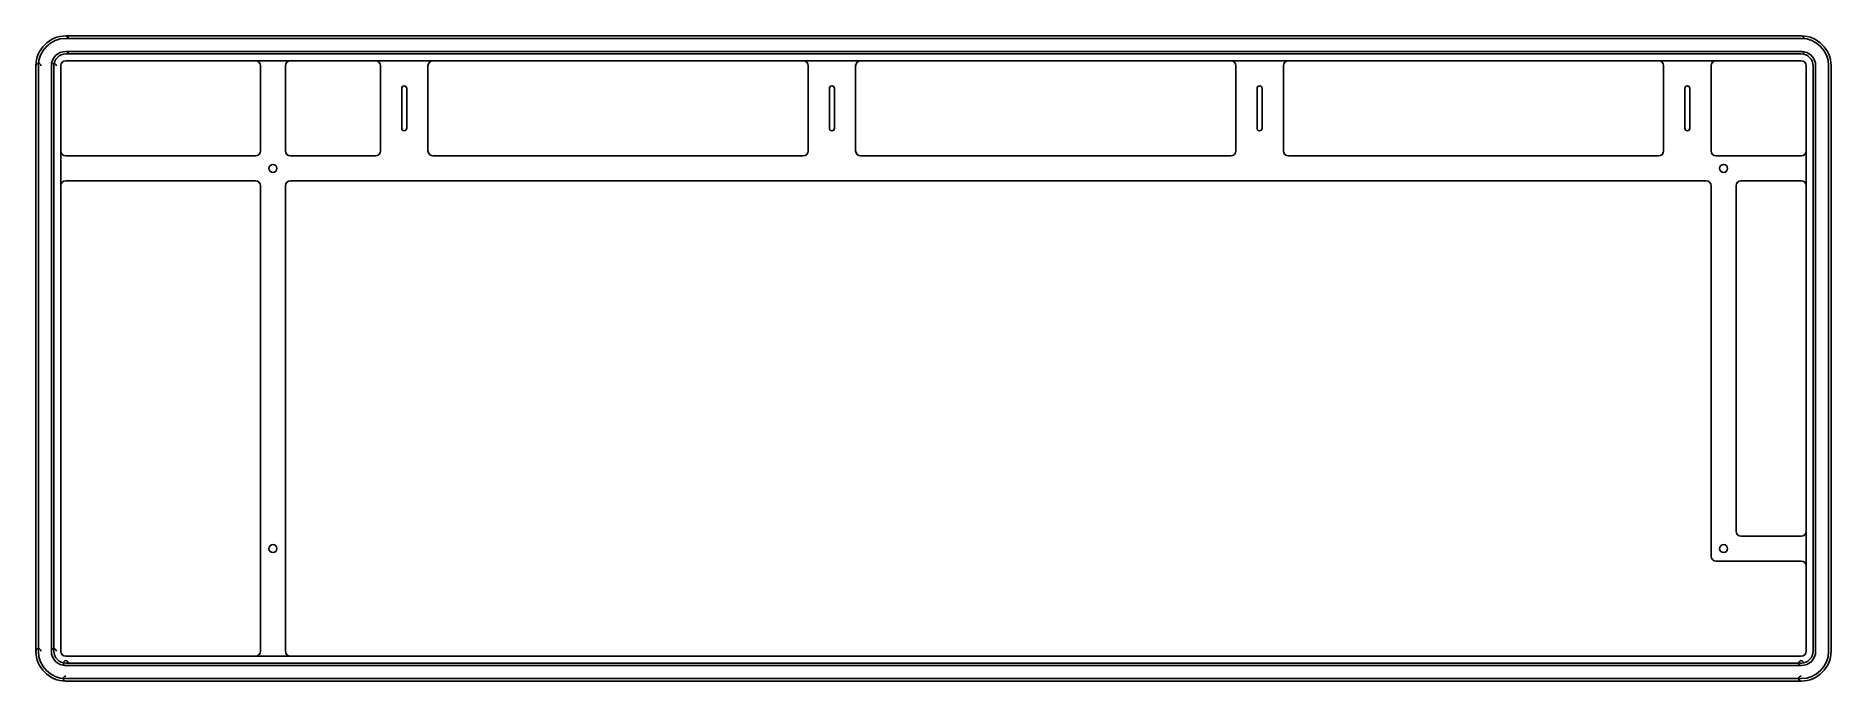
# Model space of a CAD drawing. Header units: millimetres. Extents: x 0 to 360, y 0 to 129.
import ezdxf

# ---------------------------------------------------------------- set-up
doc = ezdxf.new("R2010")
doc.units = ezdxf.units.MM
doc.layers.add('Body001', color=7, linetype='CONTINUOUS')

msp = doc.modelspace()

# ---------------------------------------------------------------- linework, layer by layer
at = {"layer": 'Body001'}
for p, q in [((6, 129.3, 13.5), (6, 129.3, 14.5)), ((6, 129.3, 13.5), (6, 129.3, 14.5)), ((6, 129.3, 13.5), (353.8, 129.3, 13.5)), ((353.8, 129.3, 14.5), (6, 129.3, 14.5)), ((6, 129.3, 13.5), (353.8, 129.3, 13.5)), ((353.8, 129.3, 14.5), (6, 129.3, 14.5)), ((6, 128.8, 13), (353.8, 128.8, 13)), ((353.8, 128.8, 15), (6, 128.8, 15)), ((6, 128.8, 13), (353.8, 128.8, 13)), ((353.8, 128.8, 15), (6, 128.8, 15)), ((6, 126.2, 13), (353.8, 126.2, 13)), ((6, 126.2, 10.5), (6, 126.2, 13)), ((6, 126.2, 10.5), (6, 126.2, 13)), ((6, 126.2, 10.5), (353.8, 126.2, 10.5)), ((6, 126.2, 13), (353.8, 126.2, 13)), ((6, 126.2, 10.5), (353.8, 126.2, 10.5)), ((353.8, 129.3, 13.5), (353.8, 129.3, 14.5)), ((353.8, 129.3, 13.5), (353.8, 129.3, 14.5)), ((353.8, 126.2, 10.5), (353.8, 126.2, 13)), ((353.8, 126.2, 10.5), (353.8, 126.2, 13)), ((0, 6, 13.5), (0, 123.3, 13.5)), ((0, 123.3, 14.5), (0, 6, 14.5)), ((0, 123.3, 13.5), (0, 123.3, 14.5)), ((0, 6, 13.5), (0, 123.3, 13.5)), ((0, 123.3, 14.5), (0, 6, 14.5)), ((0, 123.3, 13.5), (0, 123.3, 14.5)), ((0.5, 6, 13), (0.5, 123.3, 13)), ((0.5, 123.3, 15), (0.5, 6, 15)), ((0.5, 6, 13), (0.5, 123.3, 13)), ((0.5, 123.3, 15), (0.5, 6, 15)), ((3.1, 6, 13), (3.1, 123.3, 13)), ((3.1, 6, 10.5), (3.1, 123.3, 10.5)), ((3.1, 6, 13), (3.1, 123.3, 13)), ((3.1, 123.3, 10.5), (3.1, 123.3, 13)), ((3.1, 123.3, 10.5), (3.1, 123.3, 13)), ((3.1, 6, 10.5), (3.1, 123.3, 10.5)), ((3.6, 6, 10), (3.6, 123.3, 10)), ((3.6, 6, 10), (3.6, 123.3, 10)), ((5, 123.3, 15), (5, 106.25, 15)), ((5, 6, 10), (5, 123.3, 10)), ((5, 123.3, 10), (5, 123.3, 15)), ((5, 123.3, 15), (5, 106.25, 15)), ((5, 123.3, 10), (5, 123.3, 15)), ((5, 6, 10), (5, 123.3, 10)), ((6, 125.7, 10), (353.8, 125.7, 10)), ((6, 125.7, 10), (353.8, 125.7, 10)), ((44, 124.3, 15), (6, 124.3, 15)), ((6, 124.3, 15), (6, 124.3, 10)), ((44, 124.3, 15), (6, 124.3, 15)), ((6, 124.3, 15), (6, 124.3, 10)), ((6, 124.3, 10), (353.8, 124.3, 10)), ((6, 124.3, 10), (353.8, 124.3, 10)), ((44, 124.3, 11.5), (51, 124.3, 11.5)), ((44, 124.3, 15), (44, 124.3, 11.5)), ((44, 124.3, 15), (44, 124.3, 11.5)), ((44, 124.3, 11.5), (51, 124.3, 11.5)), ((45, 106.25, 15), (45, 123.3, 15)), ((45, 123.3, 15), (45, 123.3, 11.5)), ((45, 106.25, 15), (45, 123.3, 15)), ((45, 123.3, 15), (45, 123.3, 11.5)), ((45, 123.3, 11.5), (45, 106.25, 11.5)), ((45, 123.3, 11.5), (45, 106.25, 11.5)), ((50, 123.3, 15), (50, 106.25, 15)), ((50, 123.3, 15), (50, 106.25, 15)), ((50, 106.25, 11.5), (50, 123.3, 11.5)), ((50, 123.3, 15), (50, 123.3, 11.5)), ((50, 123.3, 15), (50, 123.3, 11.5)), ((50, 106.25, 11.5), (50, 123.3, 11.5)), ((68.05, 124.3, 15), (51, 124.3, 15)), ((68.05, 124.3, 10.5), (51, 124.3, 10.5)), ((51, 124.3, 11.5), (51, 124.3, 10.5)), ((51, 124.3, 15), (51, 124.3, 11.5)), ((68.05, 124.3, 15), (51, 124.3, 15)), ((51, 124.3, 15), (51, 124.3, 11.5)), ((51, 124.3, 11.5), (51, 124.3, 10.5)), ((68.05, 124.3, 10.5), (51, 124.3, 10.5)), ((68.05, 124.3, 11.5), (79.58, 124.3, 11.5)), ((68.05, 124.3, 11.5), (68.05, 124.3, 10.5)), ((68.05, 124.3, 11.5), (68.05, 124.3, 10.5)), ((68.05, 124.3, 15), (68.05, 124.3, 11.5)), ((68.05, 124.3, 15), (68.05, 124.3, 11.5)), ((68.05, 124.3, 11.5), (79.58, 124.3, 11.5)), ((69.05, 106.25, 15), (69.05, 123.3, 15)), ((69.05, 123.3, 15), (69.05, 123.3, 11.5)), ((69.05, 106.25, 15), (69.05, 123.3, 15)), ((69.05, 123.3, 15), (69.05, 123.3, 11.5)), ((69.05, 123.3, 11.5), (69.05, 106.25, 11.5)), ((69.05, 123.3, 11.5), (69.05, 106.25, 11.5)), ((78.58, 123.3, 15), (78.58, 106.25, 15)), ((78.58, 123.3, 15), (78.58, 106.25, 15)), ((78.58, 106.25, 11.5), (78.58, 123.3, 11.5)), ((78.58, 123.3, 15), (78.58, 123.3, 11.5)), ((78.58, 123.3, 15), (78.58, 123.3, 11.5)), ((78.58, 106.25, 11.5), (78.58, 123.3, 11.5)), ((153.78, 124.3, 15), (79.58, 124.3, 15)), ((153.78, 124.3, 10.5), (79.58, 124.3, 10.5)), ((79.58, 124.3, 11.5), (79.58, 124.3, 10.5)), ((79.58, 124.3, 15), (79.58, 124.3, 11.5)), ((153.78, 124.3, 15), (79.58, 124.3, 15)), ((79.58, 124.3, 15), (79.58, 124.3, 11.5)), ((79.58, 124.3, 11.5), (79.58, 124.3, 10.5)), ((153.78, 124.3, 10.5), (79.58, 124.3, 10.5)), ((153.78, 124.3, 11.5), (165.3, 124.3, 11.5)), ((153.78, 124.3, 11.5), (153.78, 124.3, 10.5)), ((153.78, 124.3, 11.5), (153.78, 124.3, 10.5)), ((153.78, 124.3, 15), (153.78, 124.3, 11.5)), ((153.78, 124.3, 15), (153.78, 124.3, 11.5)), ((153.78, 124.3, 11.5), (165.3, 124.3, 11.5)), ((154.78, 106.25, 15), (154.78, 123.3, 15)), ((154.78, 123.3, 15), (154.78, 123.3, 11.5)), ((154.78, 106.25, 15), (154.78, 123.3, 15)), ((154.78, 123.3, 15), (154.78, 123.3, 11.5)), ((154.78, 123.3, 11.5), (154.78, 106.25, 11.5)), ((154.78, 123.3, 11.5), (154.78, 106.25, 11.5)), ((164.3, 123.3, 15), (164.3, 106.25, 15)), ((164.3, 123.3, 15), (164.3, 106.25, 15)), ((164.3, 106.25, 11.5), (164.3, 123.3, 11.5)), ((164.3, 123.3, 15), (164.3, 123.3, 11.5)), ((164.3, 123.3, 15), (164.3, 123.3, 11.5)), ((164.3, 106.25, 11.5), (164.3, 123.3, 11.5)), ((239.5, 124.3, 15), (165.3, 124.3, 15)), ((239.5, 124.3, 10.5), (165.3, 124.3, 10.5)), ((165.3, 124.3, 11.5), (165.3, 124.3, 10.5)), ((165.3, 124.3, 15), (165.3, 124.3, 11.5)), ((239.5, 124.3, 15), (165.3, 124.3, 15)), ((165.3, 124.3, 15), (165.3, 124.3, 11.5)), ((165.3, 124.3, 11.5), (165.3, 124.3, 10.5)), ((239.5, 124.3, 10.5), (165.3, 124.3, 10.5)), ((239.5, 124.3, 11.5), (251.03, 124.3, 11.5)), ((239.5, 124.3, 11.5), (239.5, 124.3, 10.5)), ((239.5, 124.3, 11.5), (239.5, 124.3, 10.5)), ((239.5, 124.3, 15), (239.5, 124.3, 11.5)), ((239.5, 124.3, 15), (239.5, 124.3, 11.5)), ((239.5, 124.3, 11.5), (251.03, 124.3, 11.5)), ((240.5, 106.25, 15), (240.5, 123.3, 15)), ((240.5, 123.3, 15), (240.5, 123.3, 11.5)), ((240.5, 106.25, 15), (240.5, 123.3, 15)), ((240.5, 123.3, 15), (240.5, 123.3, 11.5)), ((240.5, 123.3, 11.5), (240.5, 106.25, 11.5)), ((240.5, 123.3, 11.5), (240.5, 106.25, 11.5)), ((250.03, 123.3, 15), (250.03, 106.25, 15)), ((250.03, 123.3, 15), (250.03, 106.25, 15)), ((250.03, 106.25, 11.5), (250.03, 123.3, 11.5)), ((250.03, 123.3, 15), (250.03, 123.3, 11.5)), ((250.03, 123.3, 15), (250.03, 123.3, 11.5)), ((250.03, 106.25, 11.5), (250.03, 123.3, 11.5)), ((325.23, 124.3, 15), (251.03, 124.3, 15)), ((325.23, 124.3, 10.5), (251.03, 124.3, 10.5)), ((251.03, 124.3, 11.5), (251.03, 124.3, 10.5)), ((251.03, 124.3, 15), (251.03, 124.3, 11.5)), ((325.23, 124.3, 15), (251.03, 124.3, 15)), ((251.03, 124.3, 15), (251.03, 124.3, 11.5)), ((251.03, 124.3, 11.5), (251.03, 124.3, 10.5)), ((325.23, 124.3, 10.5), (251.03, 124.3, 10.5)), ((325.23, 124.3, 11.5), (336.75, 124.3, 11.5)), ((325.23, 124.3, 11.5), (325.23, 124.3, 10.5)), ((325.23, 124.3, 11.5), (325.23, 124.3, 10.5)), ((325.23, 124.3, 15), (325.23, 124.3, 11.5)), ((325.23, 124.3, 15), (325.23, 124.3, 11.5)), ((325.23, 124.3, 11.5), (336.75, 124.3, 11.5)), ((326.23, 106.25, 15), (326.23, 123.3, 15)), ((326.23, 123.3, 15), (326.23, 123.3, 11.5)), ((326.23, 106.25, 15), (326.23, 123.3, 15)), ((326.23, 123.3, 15), (326.23, 123.3, 11.5)), ((326.23, 123.3, 11.5), (326.23, 106.25, 11.5)), ((326.23, 123.3, 11.5), (326.23, 106.25, 11.5)), ((335.75, 123.3, 15), (335.75, 106.25, 15)), ((335.75, 123.3, 15), (335.75, 106.25, 15)), ((335.75, 106.25, 11.5), (335.75, 123.3, 11.5)), ((335.75, 123.3, 15), (335.75, 123.3, 11.5)), ((335.75, 123.3, 15), (335.75, 123.3, 11.5)), ((335.75, 106.25, 11.5), (335.75, 123.3, 11.5)), ((353.8, 124.3, 15), (336.75, 124.3, 15)), ((353.8, 124.3, 10.5), (336.75, 124.3, 10.5)), ((336.75, 124.3, 11.5), (336.75, 124.3, 10.5)), ((336.75, 124.3, 15), (336.75, 124.3, 11.5)), ((353.8, 124.3, 15), (336.75, 124.3, 15)), ((336.75, 124.3, 15), (336.75, 124.3, 11.5)), ((336.75, 124.3, 11.5), (336.75, 124.3, 10.5)), ((353.8, 124.3, 10.5), (336.75, 124.3, 10.5)), ((353.8, 124.3, 10), (353.8, 124.3, 10.5)), ((353.8, 124.3, 15), (353.8, 124.3, 10.5)), ((353.8, 124.3, 15), (353.8, 124.3, 10.5)), ((353.8, 124.3, 10), (353.8, 124.3, 10.5)), ((354.8, 106.25, 15), (354.8, 123.3, 15)), ((354.8, 106.25, 15), (354.8, 123.3, 15)), ((354.8, 123.3, 15), (354.8, 123.3, 10.5)), ((354.8, 123.3, 10), (354.8, 123.3, 10.5)), ((354.8, 123.3, 10), (354.8, 6, 10)), ((354.8, 123.3, 15), (354.8, 123.3, 10.5)), ((354.8, 123.3, 10), (354.8, 6, 10)), ((354.8, 123.3, 10), (354.8, 123.3, 10.5)), ((356.2, 123.3, 10), (356.2, 6, 10)), ((356.2, 123.3, 10), (356.2, 6, 10)), ((356.7, 123.3, 13), (356.7, 6, 13)), ((356.7, 123.3, 10.5), (356.7, 123.3, 13)), ((356.7, 123.3, 10.5), (356.7, 123.3, 13)), ((356.7, 123.3, 10.5), (356.7, 6, 10.5)), ((356.7, 123.3, 13), (356.7, 6, 13)), ((356.7, 123.3, 10.5), (356.7, 6, 10.5)), ((359.3, 123.3, 13), (359.3, 6, 13)), ((359.3, 6, 15), (359.3, 123.3, 15)), ((359.3, 123.3, 13), (359.3, 6, 13)), ((359.3, 6, 15), (359.3, 123.3, 15)), ((359.8, 123.3, 13.5), (359.8, 6, 13.5)), ((359.8, 6, 14.5), (359.8, 123.3, 14.5)), ((359.8, 123.3, 13.5), (359.8, 123.3, 14.5)), ((359.8, 123.3, 13.5), (359.8, 123.3, 14.5)), ((359.8, 123.3, 13.5), (359.8, 6, 13.5)), ((359.8, 6, 14.5), (359.8, 123.3, 14.5)), ((73.31, 110.78, 15), (73.31, 118.78, 15)), ((73.31, 118.78, 15), (73.31, 118.78, 14)), ((73.31, 118.78, 15), (73.31, 118.78, 14)), ((73.31, 110.78, 15), (73.31, 118.78, 15)), ((73.31, 110.78, 14), (73.31, 118.78, 14)), ((73.31, 110.78, 14), (73.31, 118.78, 14)), ((74.31, 110.78, 15), (74.31, 118.78, 15)), ((74.31, 118.78, 15), (74.31, 118.78, 14)), ((74.31, 110.78, 15), (74.31, 118.78, 15)), ((74.31, 110.78, 14), (74.31, 118.78, 14)), ((74.31, 118.78, 15), (74.31, 118.78, 14)), ((74.31, 110.78, 14), (74.31, 118.78, 14)), ((159.04, 110.78, 15), (159.04, 118.78, 15)), ((159.04, 118.78, 15), (159.04, 118.78, 14)), ((159.04, 118.78, 15), (159.04, 118.78, 14)), ((159.04, 110.78, 15), (159.04, 118.78, 15)), ((159.04, 110.78, 14), (159.04, 118.78, 14)), ((159.04, 110.78, 14), (159.04, 118.78, 14)), ((160.04, 110.78, 15), (160.04, 118.78, 15)), ((160.04, 118.78, 15), (160.04, 118.78, 14)), ((160.04, 110.78, 15), (160.04, 118.78, 15)), ((160.04, 110.78, 14), (160.04, 118.78, 14)), ((160.04, 118.78, 15), (160.04, 118.78, 14)), ((160.04, 110.78, 14), (160.04, 118.78, 14)), ((244.76, 110.78, 15), (244.76, 118.78, 15)), ((244.76, 118.78, 15), (244.76, 118.78, 14)), ((244.76, 118.78, 15), (244.76, 118.78, 14)), ((244.76, 110.78, 15), (244.76, 118.78, 15)), ((244.76, 110.78, 14), (244.76, 118.78, 14)), ((244.76, 110.78, 14), (244.76, 118.78, 14)), ((245.76, 110.78, 15), (245.76, 118.78, 15)), ((245.76, 118.78, 15), (245.76, 118.78, 14)), ((245.76, 110.78, 15), (245.76, 118.78, 15)), ((245.76, 110.78, 14), (245.76, 118.78, 14)), ((245.76, 118.78, 15), (245.76, 118.78, 14)), ((245.76, 110.78, 14), (245.76, 118.78, 14)), ((330.49, 110.78, 15), (330.49, 118.78, 15)), ((330.49, 118.78, 15), (330.49, 118.78, 14)), ((330.49, 118.78, 15), (330.49, 118.78, 14)), ((330.49, 110.78, 15), (330.49, 118.78, 15)), ((330.49, 110.78, 14), (330.49, 118.78, 14)), ((330.49, 110.78, 14), (330.49, 118.78, 14)), ((331.49, 110.78, 15), (331.49, 118.78, 15)), ((331.49, 118.78, 15), (331.49, 118.78, 14)), ((331.49, 110.78, 15), (331.49, 118.78, 15)), ((331.49, 110.78, 14), (331.49, 118.78, 14)), ((331.49, 118.78, 15), (331.49, 118.78, 14)), ((331.49, 110.78, 14), (331.49, 118.78, 14)), ((73.31, 110.78, 15), (73.31, 110.78, 14)), ((73.31, 110.78, 15), (73.31, 110.78, 14)), ((74.31, 110.78, 15), (74.31, 110.78, 14)), ((74.31, 110.78, 15), (74.31, 110.78, 14)), ((159.04, 110.78, 15), (159.04, 110.78, 14)), ((159.04, 110.78, 15), (159.04, 110.78, 14)), ((160.04, 110.78, 15), (160.04, 110.78, 14)), ((160.04, 110.78, 15), (160.04, 110.78, 14)), ((244.76, 110.78, 15), (244.76, 110.78, 14)), ((244.76, 110.78, 15), (244.76, 110.78, 14)), ((245.76, 110.78, 15), (245.76, 110.78, 14)), ((245.76, 110.78, 15), (245.76, 110.78, 14)), ((330.49, 110.78, 15), (330.49, 110.78, 14)), ((330.49, 110.78, 15), (330.49, 110.78, 14)), ((331.49, 110.78, 15), (331.49, 110.78, 14)), ((331.49, 110.78, 15), (331.49, 110.78, 14)), ((5, 106.25, 15), (5, 106.25, 11.5)), ((5, 99.25, 11.5), (5, 106.25, 11.5)), ((5, 106.25, 15), (5, 106.25, 11.5)), ((5, 99.25, 11.5), (5, 106.25, 11.5)), ((6, 105.25, 15), (44, 105.25, 15)), ((6, 105.25, 15), (6, 105.25, 11.5)), ((6, 105.25, 15), (44, 105.25, 15)), ((44, 105.25, 11.5), (6, 105.25, 11.5)), ((6, 105.25, 15), (6, 105.25, 11.5)), ((44, 105.25, 11.5), (6, 105.25, 11.5)), ((44, 105.25, 15), (44, 105.25, 11.5)), ((44, 105.25, 15), (44, 105.25, 11.5)), ((45, 106.25, 15), (45, 106.25, 11.5)), ((45, 106.25, 15), (45, 106.25, 11.5)), ((50, 106.25, 15), (50, 106.25, 11.5)), ((50, 106.25, 15), (50, 106.25, 11.5)), ((51, 105.25, 15), (68.05, 105.25, 15)), ((51, 105.25, 15), (51, 105.25, 11.5)), ((51, 105.25, 15), (68.05, 105.25, 15)), ((68.05, 105.25, 11.5), (51, 105.25, 11.5)), ((51, 105.25, 15), (51, 105.25, 11.5)), ((68.05, 105.25, 11.5), (51, 105.25, 11.5)), ((68.05, 105.25, 15), (68.05, 105.25, 11.5)), ((68.05, 105.25, 15), (68.05, 105.25, 11.5)), ((69.05, 106.25, 15), (69.05, 106.25, 11.5)), ((69.05, 106.25, 15), (69.05, 106.25, 11.5)), ((78.58, 106.25, 15), (78.58, 106.25, 11.5)), ((78.58, 106.25, 15), (78.58, 106.25, 11.5)), ((79.58, 105.25, 15), (153.78, 105.25, 15)), ((79.58, 105.25, 15), (79.58, 105.25, 11.5)), ((79.58, 105.25, 15), (153.78, 105.25, 15)), ((153.78, 105.25, 11.5), (79.58, 105.25, 11.5)), ((79.58, 105.25, 15), (79.58, 105.25, 11.5)), ((153.78, 105.25, 11.5), (79.58, 105.25, 11.5)), ((153.78, 105.25, 15), (153.78, 105.25, 11.5)), ((153.78, 105.25, 15), (153.78, 105.25, 11.5)), ((154.78, 106.25, 15), (154.78, 106.25, 11.5)), ((154.78, 106.25, 15), (154.78, 106.25, 11.5)), ((164.3, 106.25, 15), (164.3, 106.25, 11.5)), ((164.3, 106.25, 15), (164.3, 106.25, 11.5)), ((165.3, 105.25, 15), (239.5, 105.25, 15)), ((165.3, 105.25, 15), (165.3, 105.25, 11.5)), ((165.3, 105.25, 15), (239.5, 105.25, 15)), ((239.5, 105.25, 11.5), (165.3, 105.25, 11.5)), ((165.3, 105.25, 15), (165.3, 105.25, 11.5)), ((239.5, 105.25, 11.5), (165.3, 105.25, 11.5)), ((239.5, 105.25, 15), (239.5, 105.25, 11.5)), ((239.5, 105.25, 15), (239.5, 105.25, 11.5)), ((240.5, 106.25, 15), (240.5, 106.25, 11.5)), ((240.5, 106.25, 15), (240.5, 106.25, 11.5)), ((250.03, 106.25, 15), (250.03, 106.25, 11.5)), ((250.03, 106.25, 15), (250.03, 106.25, 11.5)), ((251.03, 105.25, 15), (325.23, 105.25, 15)), ((251.03, 105.25, 15), (251.03, 105.25, 11.5)), ((251.03, 105.25, 15), (325.23, 105.25, 15)), ((325.23, 105.25, 11.5), (251.03, 105.25, 11.5)), ((251.03, 105.25, 15), (251.03, 105.25, 11.5)), ((325.23, 105.25, 11.5), (251.03, 105.25, 11.5)), ((325.23, 105.25, 15), (325.23, 105.25, 11.5)), ((325.23, 105.25, 15), (325.23, 105.25, 11.5)), ((326.23, 106.25, 15), (326.23, 106.25, 11.5)), ((326.23, 106.25, 15), (326.23, 106.25, 11.5)), ((335.75, 106.25, 15), (335.75, 106.25, 11.5)), ((335.75, 106.25, 15), (335.75, 106.25, 11.5)), ((336.75, 105.25, 15), (353.8, 105.25, 15)), ((336.75, 105.25, 15), (336.75, 105.25, 11.5)), ((336.75, 105.25, 15), (353.8, 105.25, 15)), ((353.8, 105.25, 11.5), (336.75, 105.25, 11.5)), ((336.75, 105.25, 15), (336.75, 105.25, 11.5)), ((353.8, 105.25, 11.5), (336.75, 105.25, 11.5)), ((353.8, 105.25, 15), (353.8, 105.25, 11.5)), ((353.8, 105.25, 15), (353.8, 105.25, 11.5)), ((354.8, 106.25, 11.5), (354.8, 99.25, 11.5)), ((354.8, 106.25, 15), (354.8, 106.25, 11.5)), ((354.8, 106.25, 15), (354.8, 106.25, 11.5)), ((354.8, 106.25, 11.5), (354.8, 99.25, 11.5)), ((48.3, 102.75, 11.5), (48.3, 102.75, 14.5)), ((48.3, 102.75, 11.5), (48.3, 102.75, 14.5)), ((339.05, 102.75, 11.5), (339.05, 102.75, 14.5)), ((339.05, 102.75, 11.5), (339.05, 102.75, 14.5)), ((5, 99.25, 15), (5, 6, 15)), ((5, 99.25, 15), (5, 6, 15)), ((5, 99.25, 15), (5, 99.25, 11.5)), ((5, 99.25, 15), (5, 99.25, 11.5)), ((44, 100.25, 15), (6, 100.25, 15)), ((6, 100.25, 15), (6, 100.25, 11.5)), ((44, 100.25, 15), (6, 100.25, 15)), ((6, 100.25, 15), (6, 100.25, 11.5)), ((6, 100.25, 11.5), (44, 100.25, 11.5)), ((6, 100.25, 11.5), (44, 100.25, 11.5)), ((44, 100.25, 15), (44, 100.25, 11.5)), ((44, 100.25, 15), (44, 100.25, 11.5)), ((45, 6, 15), (45, 99.25, 15)), ((45, 99.25, 15), (45, 99.25, 11.5)), ((45, 6, 15), (45, 99.25, 15)), ((45, 99.25, 15), (45, 99.25, 11.5)), ((45, 99.25, 11.5), (45, 6, 11.5)), ((45, 99.25, 11.5), (45, 6, 11.5)), ((50, 99.25, 15), (50, 6, 15)), ((50, 99.25, 15), (50, 99.25, 11.5)), ((50, 99.25, 15), (50, 6, 15)), ((50, 6, 11.5), (50, 99.25, 11.5)), ((50, 99.25, 15), (50, 99.25, 11.5)), ((50, 6, 11.5), (50, 99.25, 11.5)), ((51, 100.25, 15), (334.75, 100.25, 15)), ((51, 100.25, 15), (51, 100.25, 11.5)), ((51, 100.25, 15), (334.75, 100.25, 15)), ((334.75, 100.25, 11.5), (51, 100.25, 11.5)), ((51, 100.25, 15), (51, 100.25, 11.5)), ((334.75, 100.25, 11.5), (51, 100.25, 11.5)), ((334.75, 100.25, 15), (334.75, 100.25, 11.5)), ((334.75, 100.25, 15), (334.75, 100.25, 11.5)), ((335.75, 25.05, 15), (335.75, 99.25, 15)), ((335.75, 99.25, 15), (335.75, 99.25, 11.5)), ((335.75, 25.05, 15), (335.75, 99.25, 15)), ((335.75, 99.25, 15), (335.75, 99.25, 11.5)), ((335.75, 99.25, 11.5), (335.75, 25.05, 11.5)), ((335.75, 99.25, 11.5), (335.75, 25.05, 11.5)), ((340.75, 99.25, 15), (340.75, 30.05, 15)), ((340.75, 99.25, 15), (340.75, 30.05, 15)), ((340.75, 30.05, 11.5), (340.75, 99.25, 11.5)), ((340.75, 99.25, 15), (340.75, 99.25, 11.5)), ((340.75, 99.25, 15), (340.75, 99.25, 11.5)), ((340.75, 30.05, 11.5), (340.75, 99.25, 11.5)), ((353.8, 100.25, 15), (341.75, 100.25, 15)), ((341.75, 100.25, 15), (341.75, 100.25, 11.5)), ((353.8, 100.25, 15), (341.75, 100.25, 15)), ((341.75, 100.25, 15), (341.75, 100.25, 11.5)), ((341.75, 100.25, 11.5), (353.8, 100.25, 11.5)), ((341.75, 100.25, 11.5), (353.8, 100.25, 11.5)), ((353.8, 100.25, 15), (353.8, 100.25, 11.5)), ((353.8, 100.25, 15), (353.8, 100.25, 11.5)), ((354.8, 30.05, 15), (354.8, 99.25, 15)), ((354.8, 30.05, 15), (354.8, 99.25, 15)), ((354.8, 99.25, 15), (354.8, 99.25, 11.5)), ((354.8, 99.25, 15), (354.8, 99.25, 11.5)), ((340.75, 30.05, 15), (340.75, 30.05, 11.5)), ((340.75, 30.05, 15), (340.75, 30.05, 11.5)), ((341.75, 29.05, 15), (353.8, 29.05, 15)), ((341.75, 29.05, 15), (341.75, 29.05, 11.5)), ((341.75, 29.05, 15), (353.8, 29.05, 15)), ((353.8, 29.05, 11.5), (341.75, 29.05, 11.5)), ((341.75, 29.05, 15), (341.75, 29.05, 11.5)), ((353.8, 29.05, 11.5), (341.75, 29.05, 11.5)), ((353.8, 29.05, 15), (353.8, 29.05, 11.5)), ((353.8, 29.05, 15), (353.8, 29.05, 11.5)), ((354.8, 30.05, 11.5), (354.8, 23.05, 11.5)), ((354.8, 30.05, 15), (354.8, 30.05, 11.5)), ((354.8, 30.05, 15), (354.8, 30.05, 11.5)), ((354.8, 30.05, 11.5), (354.8, 23.05, 11.5)), ((48.3, 26.55, 11.5), (48.3, 26.55, 14.5)), ((48.3, 26.55, 11.5), (48.3, 26.55, 14.5)), ((339.05, 26.55, 11.5), (339.05, 26.55, 14.5)), ((339.05, 26.55, 11.5), (339.05, 26.55, 14.5)), ((335.75, 25.05, 15), (335.75, 25.05, 11.5)), ((335.75, 25.05, 15), (335.75, 25.05, 11.5)), ((353.8, 24.05, 15), (336.75, 24.05, 15)), ((336.75, 24.05, 15), (336.75, 24.05, 11.5)), ((353.8, 24.05, 15), (336.75, 24.05, 15)), ((336.75, 24.05, 15), (336.75, 24.05, 11.5)), ((336.75, 24.05, 11.5), (353.8, 24.05, 11.5)), ((336.75, 24.05, 11.5), (353.8, 24.05, 11.5)), ((353.8, 24.05, 15), (353.8, 24.05, 11.5)), ((353.8, 24.05, 15), (353.8, 24.05, 11.5)), ((354.8, 6, 15), (354.8, 23.05, 15)), ((354.8, 6, 15), (354.8, 23.05, 15)), ((354.8, 23.05, 15), (354.8, 23.05, 11.5)), ((354.8, 23.05, 15), (354.8, 23.05, 11.5)), ((0, 6, 13.5), (0, 6, 14.5)), ((0, 6, 13.5), (0, 6, 14.5)), ((3.1, 6, 10.5), (3.1, 6, 13)), ((3.1, 6, 10.5), (3.1, 6, 13)), ((5, 6, 15), (5, 6, 10)), ((5, 6, 15), (5, 6, 10)), ((6, 5, 15), (44, 5, 15)), ((6, 5, 10), (6, 5, 15)), ((6, 5, 15), (44, 5, 15)), ((353.8, 5, 10), (6, 5, 10)), ((6, 5, 10), (6, 5, 15)), ((353.8, 5, 10), (6, 5, 10)), ((353.8, 3.6, 10), (6, 3.6, 10)), ((353.8, 3.6, 10), (6, 3.6, 10)), ((44, 5, 15), (44, 5, 11.5)), ((51, 5, 11.5), (44, 5, 11.5)), ((44, 5, 15), (44, 5, 11.5)), ((51, 5, 11.5), (44, 5, 11.5)), ((45, 6, 15), (45, 6, 11.5)), ((45, 6, 15), (45, 6, 11.5)), ((50, 6, 15), (50, 6, 11.5)), ((50, 6, 15), (50, 6, 11.5)), ((51, 5, 15), (353.8, 5, 15)), ((51, 5, 15), (51, 5, 11.5)), ((51, 5, 15), (353.8, 5, 15)), ((51, 5, 15), (51, 5, 11.5)), ((353.8, 5, 15), (353.8, 5, 10)), ((353.8, 5, 15), (353.8, 5, 10)), ((354.8, 6, 10), (354.8, 6, 15)), ((354.8, 6, 10), (354.8, 6, 15)), ((356.7, 6, 10.5), (356.7, 6, 13)), ((356.7, 6, 10.5), (356.7, 6, 13)), ((359.8, 6, 13.5), (359.8, 6, 14.5)), ((359.8, 6, 13.5), (359.8, 6, 14.5)), ((353.8, 3.1, 13), (6, 3.1, 13)), ((353.8, 3.1, 10.5), (6, 3.1, 10.5)), ((353.8, 3.1, 13), (6, 3.1, 13)), ((6, 3.1, 10.5), (6, 3.1, 13)), ((6, 3.1, 10.5), (6, 3.1, 13)), ((353.8, 3.1, 10.5), (6, 3.1, 10.5)), ((353.8, 0.5, 13), (6, 0.5, 13)), ((6, 0.5, 15), (353.8, 0.5, 15)), ((353.8, 0.5, 13), (6, 0.5, 13)), ((6, 0.5, 15), (353.8, 0.5, 15)), ((6, 0, 13.5), (6, 0, 14.5)), ((353.8, 0, 13.5), (6, 0, 13.5)), ((6, 0, 14.5), (353.8, 0, 14.5)), ((6, 0, 13.5), (6, 0, 14.5)), ((353.8, 0, 13.5), (6, 0, 13.5)), ((6, 0, 14.5), (353.8, 0, 14.5)), ((353.8, 3.1, 10.5), (353.8, 3.1, 13)), ((353.8, 3.1, 10.5), (353.8, 3.1, 13)), ((353.8, 0, 13.5), (353.8, 0, 14.5)), ((353.8, 0, 13.5), (353.8, 0, 14.5))]:
    msp.add_line(p, q, dxfattribs=at)
for centre in [(47.5, 102.75, 11.5), (47.5, 102.75, 11.5), (47.5, 102.75, 14.5), (47.5, 102.75, 14.5), (338.25, 102.75, 11.5), (338.25, 102.75, 11.5), (338.25, 102.75, 14.5), (338.25, 102.75, 14.5), (47.5, 26.55, 11.5), (47.5, 26.55, 11.5), (47.5, 26.55, 14.5), (47.5, 26.55, 14.5), (338.25, 26.55, 11.5), (338.25, 26.55, 11.5), (338.25, 26.55, 14.5), (338.25, 26.55, 14.5)]:
    msp.add_circle(centre, 0.8, dxfattribs=at)
for centre, radius, start, end in [((6, 123.3, 13.5), 6, 90, 180), ((6, 123.3, 14.5), 6, 90, -180), ((6, 123.3, 13.5), 6, 90, 180), ((6, 123.3, 14.5), 6, 90, -180), ((6, 123.3, 13), 5.5, 90, 180), ((6, 123.3, 13), 5.5, 90, 180), ((6, 123.3, 15), 5.5, 90, -180), ((6, 123.3, 15), 5.5, 90, -180), ((6, 123.3, 13), 2.9, 90, 180), ((6, 123.3, 10.5), 2.9, 90, 180), ((6, 123.3, 13), 2.9, 90, 180), ((6, 123.3, 10.5), 2.9, 90, 180), ((6, 128.8, 14.5), 0.5, 0, 90), ((6, 128.8, 14.5), 0.5, 0, 90), ((6, 128.8, 13.5), 0, 90, 0), ((6, 128.8, 13.5), 0, 90, 0), ((6, 125.7, 10.5), 0.5, 0, 90), ((6, 125.7, 10.5), 0.5, 0, 90), ((353.8, 123.3, 13.5), 6, 0, 90), ((353.8, 128.8, 14.5), 0.5, 0, 90), ((353.8, 123.3, 14.5), 6, 0, 90), ((353.8, 128.8, 14.5), 0.5, 0, 90), ((353.8, 123.3, 13.5), 6, 0, 90), ((353.8, 123.3, 14.5), 6, 0, 90), ((353.8, 123.3, 13), 5.5, 0, 90), ((353.8, 123.3, 15), 5.5, 0, 90), ((353.8, 128.8, 13.5), 0, 90, 0), ((353.8, 128.8, 13.5), 0, 90, 0), ((353.8, 123.3, 13), 5.5, 0, 90), ((353.8, 123.3, 15), 5.5, 0, 90), ((353.8, 123.3, 13), 2.9, 0, 90), ((353.8, 123.3, 10.5), 2.9, 0, 90), ((353.8, 123.3, 13), 2.9, 0, 90), ((353.8, 125.7, 10.5), 0.5, 0, 90), ((353.8, 125.7, 10.5), 0.5, 0, 90), ((353.8, 123.3, 10.5), 2.9, 0, 90), ((0.5, 123.3, 14.5), 0.5, 0, 180), ((0.5, 123.3, 14.5), 0.5, 0, 180), ((0.5, 123.3, 13.5), 0, 180, 0), ((0.5, 123.3, 13.5), 0, 180, 0), ((3.6, 123.3, 10.5), 0.5, 0, 180), ((3.6, 123.3, 10.5), 0.5, 0, 180), ((6, 123.3, 10), 2.4, 90, 180), ((6, 123.3, 10), 2.4, 90, 180), ((6, 123.3, 15), 1, 90, 180), ((6, 123.3, 15), 1, 90, 180), ((6, 123.3, 10), 1, 90, 180), ((6, 123.3, 10), 1, 90, 180), ((44, 123.3, 15), 1, 0, 90), ((44, 123.3, 15), 1, 0, 90), ((44, 123.3, 11.5), 1, 0, 90), ((44, 123.3, 11.5), 1, 0, 90), ((51, 123.3, 15), 1, 90, 180), ((51, 123.3, 15), 1, 90, 180), ((51, 123.3, 11.5), 1, 90, 180), ((51, 123.3, 11.5), 1, 90, 180), ((68.05, 123.3, 15), 1, 0, 90), ((68.05, 123.3, 15), 1, 0, 90), ((68.05, 123.3, 11.5), 1, 0, 90), ((68.05, 123.3, 11.5), 1, 0, 90), ((79.58, 123.3, 15), 1, 90, 180), ((79.58, 123.3, 15), 1, 90, 180), ((79.58, 123.3, 11.5), 1, 90, 180), ((79.58, 123.3, 11.5), 1, 90, 180), ((153.78, 123.3, 15), 1, 0, 90), ((153.78, 123.3, 15), 1, 0, 90), ((153.78, 123.3, 11.5), 1, 0, 90), ((153.78, 123.3, 11.5), 1, 0, 90), ((165.3, 123.3, 15), 1, 90, 180), ((165.3, 123.3, 15), 1, 90, 180), ((165.3, 123.3, 11.5), 1, 90, 180), ((165.3, 123.3, 11.5), 1, 90, 180), ((239.5, 123.3, 15), 1, 0, 90), ((239.5, 123.3, 15), 1, 0, 90), ((239.5, 123.3, 11.5), 1, 0, 90), ((239.5, 123.3, 11.5), 1, 0, 90), ((251.03, 123.3, 15), 1, 90, 180), ((251.03, 123.3, 15), 1, 90, 180), ((251.03, 123.3, 11.5), 1, 90, 180), ((251.03, 123.3, 11.5), 1, 90, 180), ((325.23, 123.3, 15), 1, 0, 90), ((325.23, 123.3, 15), 1, 0, 90), ((325.23, 123.3, 11.5), 1, 0, 90), ((325.23, 123.3, 11.5), 1, 0, 90), ((336.75, 123.3, 15), 1, 90, 180), ((336.75, 123.3, 15), 1, 90, 180), ((336.75, 123.3, 11.5), 1, 90, 180), ((336.75, 123.3, 11.5), 1, 90, 180), ((353.8, 123.3, 10), 2.4, 0, 90), ((353.8, 123.3, 10), 2.4, 0, 90), ((353.8, 123.3, 15), 1, 0, 90), ((353.8, 123.3, 10.5), 1, 0, 90), ((353.8, 123.3, 15), 1, 0, 90), ((353.8, 123.3, 10), 1, 0, 90), ((353.8, 123.3, 10), 1, 0, 90), ((353.8, 123.3, 10.5), 1, 0, 90), ((356.2, 123.3, 10.5), 0.5, 0, 0), ((356.2, 123.3, 10.5), 0.5, 0, 0), ((359.3, 123.3, 14.5), 0.5, 0, 0), ((359.3, 123.3, 14.5), 0.5, 0, 0), ((359.3, 123.3, 13.5), 0, 0, 0), ((359.3, 123.3, 13.5), 0, 0, 0), ((73.81, 118.78, 15), 0.5, 0, 180), ((73.81, 118.78, 15), 0.5, 0, 180), ((73.81, 118.78, 14), 0.5, 0, 180), ((73.81, 118.78, 14), 0.5, 0, 180), ((159.54, 118.78, 15), 0.5, 0, 180), ((159.54, 118.78, 15), 0.5, 0, 180), ((159.54, 118.78, 14), 0.5, 0, 180), ((159.54, 118.78, 14), 0.5, 0, 180), ((245.26, 118.78, 15), 0.5, 0, 180), ((245.26, 118.78, 15), 0.5, 0, 180), ((245.26, 118.78, 14), 0.5, 0, 180), ((245.26, 118.78, 14), 0.5, 0, 180), ((330.99, 118.78, 15), 0.5, 0, 180), ((330.99, 118.78, 15), 0.5, 0, 180), ((330.99, 118.78, 14), 0.5, 0, 180), ((330.99, 118.78, 14), 0.5, 0, 180), ((73.81, 110.78, 15), 0.5, 180, 0), ((73.81, 110.78, 15), 0.5, 180, 0), ((73.81, 110.78, 14), 0.5, 180, 0), ((73.81, 110.78, 14), 0.5, 180, 0), ((159.54, 110.78, 15), 0.5, 180, 0), ((159.54, 110.78, 15), 0.5, 180, 0), ((159.54, 110.78, 14), 0.5, 180, 0), ((159.54, 110.78, 14), 0.5, 180, 0), ((245.26, 110.78, 15), 0.5, 180, 0), ((245.26, 110.78, 15), 0.5, 180, 0), ((245.26, 110.78, 14), 0.5, 180, 0), ((245.26, 110.78, 14), 0.5, 180, 0), ((330.99, 110.78, 15), 0.5, 180, 0), ((330.99, 110.78, 15), 0.5, 180, 0), ((330.99, 110.78, 14), 0.5, 180, 0), ((330.99, 110.78, 14), 0.5, 180, 0), ((6, 106.25, 15), 1, 180, -90), ((6, 106.25, 15), 1, 180, -90), ((6, 106.25, 11.5), 1, 180, -90), ((6, 106.25, 11.5), 1, 180, -90), ((44, 106.25, 15), 1, -90, 0), ((44, 106.25, 15), 1, -90, 0), ((44, 106.25, 11.5), 1, -90, 0), ((44, 106.25, 11.5), 1, -90, 0), ((51, 106.25, 15), 1, 180, -90), ((51, 106.25, 15), 1, 180, -90), ((51, 106.25, 11.5), 1, 180, -90), ((51, 106.25, 11.5), 1, 180, -90), ((68.05, 106.25, 15), 1, -90, 0), ((68.05, 106.25, 15), 1, -90, 0), ((68.05, 106.25, 11.5), 1, -90, 0), ((68.05, 106.25, 11.5), 1, -90, 0), ((79.58, 106.25, 15), 1, 180, -90), ((79.58, 106.25, 15), 1, 180, -90), ((79.58, 106.25, 11.5), 1, 180, -90), ((79.58, 106.25, 11.5), 1, 180, -90), ((153.78, 106.25, 15), 1, -90, 0), ((153.78, 106.25, 15), 1, -90, 0), ((153.78, 106.25, 11.5), 1, -90, 0), ((153.78, 106.25, 11.5), 1, -90, 0), ((165.3, 106.25, 15), 1, 180, -90), ((165.3, 106.25, 15), 1, 180, -90), ((165.3, 106.25, 11.5), 1, 180, -90), ((165.3, 106.25, 11.5), 1, 180, -90), ((239.5, 106.25, 15), 1, -90, 0), ((239.5, 106.25, 15), 1, -90, 0), ((239.5, 106.25, 11.5), 1, -90, 0), ((239.5, 106.25, 11.5), 1, -90, 0), ((251.03, 106.25, 15), 1, 180, -90), ((251.03, 106.25, 15), 1, 180, -90), ((251.03, 106.25, 11.5), 1, 180, -90), ((251.03, 106.25, 11.5), 1, 180, -90), ((325.23, 106.25, 15), 1, -90, 0), ((325.23, 106.25, 15), 1, -90, 0), ((325.23, 106.25, 11.5), 1, -90, 0), ((325.23, 106.25, 11.5), 1, -90, 0), ((336.75, 106.25, 15), 1, 180, -90), ((336.75, 106.25, 15), 1, 180, -90), ((336.75, 106.25, 11.5), 1, 180, -90), ((336.75, 106.25, 11.5), 1, 180, -90), ((353.8, 106.25, 15), 1, -90, 0), ((353.8, 106.25, 15), 1, -90, 0), ((353.8, 106.25, 11.5), 1, -90, 0), ((353.8, 106.25, 11.5), 1, -90, 0), ((6, 99.25, 15), 1, 90, 180), ((6, 99.25, 15), 1, 90, 180), ((6, 99.25, 11.5), 1, 90, 180), ((6, 99.25, 11.5), 1, 90, 180), ((44, 99.25, 15), 1, 0, 90), ((44, 99.25, 15), 1, 0, 90), ((44, 99.25, 11.5), 1, 0, 90), ((44, 99.25, 11.5), 1, 0, 90), ((51, 99.25, 15), 1, 90, 180), ((51, 99.25, 15), 1, 90, 180), ((51, 99.25, 11.5), 1, 90, 180), ((51, 99.25, 11.5), 1, 90, 180), ((334.75, 99.25, 15), 1, 0, 90), ((334.75, 99.25, 15), 1, 0, 90), ((334.75, 99.25, 11.5), 1, 0, 90), ((334.75, 99.25, 11.5), 1, 0, 90), ((341.75, 99.25, 15), 1, 90, 180), ((341.75, 99.25, 15), 1, 90, 180), ((341.75, 99.25, 11.5), 1, 90, 180), ((341.75, 99.25, 11.5), 1, 90, 180), ((353.8, 99.25, 15), 1, 0, 90), ((353.8, 99.25, 15), 1, 0, 90), ((353.8, 99.25, 11.5), 1, 0, 90), ((353.8, 99.25, 11.5), 1, 0, 90), ((341.75, 30.05, 15), 1, 180, -90), ((341.75, 30.05, 15), 1, 180, -90), ((341.75, 30.05, 11.5), 1, 180, -90), ((341.75, 30.05, 11.5), 1, 180, -90), ((353.8, 30.05, 15), 1, -90, 0), ((353.8, 30.05, 15), 1, -90, 0), ((353.8, 30.05, 11.5), 1, -90, 0), ((353.8, 30.05, 11.5), 1, -90, 0), ((336.75, 25.05, 15), 1, -180, -90), ((336.75, 25.05, 15), 1, -180, -90), ((336.75, 25.05, 11.5), 1, -180, -90), ((336.75, 25.05, 11.5), 1, -180, -90), ((353.8, 23.05, 15), 1, 0, 90), ((353.8, 23.05, 15), 1, 0, 90), ((353.8, 23.05, 11.5), 1, 0, 90), ((353.8, 23.05, 11.5), 1, 0, 90), ((0.5, 6, 14.5), 0.5, 0, 180), ((0.5, 6, 14.5), 0.5, 0, 180), ((6, 6, 13.5), 6, 180, -90), ((6, 6, 14.5), 6, 180, -90), ((6, 6, 13.5), 6, 180, -90), ((6, 6, 14.5), 6, 180, -90), ((0.5, 6, 13.5), 0, 0, 180), ((6, 6, 13), 5.5, 180, -90), ((0.5, 6, 13.5), 0, 0, 180), ((6, 6, 15), 5.5, 180, -90), ((6, 6, 13), 5.5, 180, -90), ((6, 6, 15), 5.5, 180, -90), ((3.6, 6, 10.5), 0.5, 0, 180), ((3.6, 6, 10.5), 0.5, 0, 180), ((6, 6, 13), 2.9, 180, -90), ((6, 6, 10.5), 2.9, -180, -90), ((6, 6, 13), 2.9, 180, -90), ((6, 6, 10.5), 2.9, -180, -90), ((6, 6, 10), 2.4, -180, -90), ((6, 6, 10), 2.4, -180, -90), ((6, 6, 15), 1, -180, -90), ((6, 6, 15), 1, -180, -90), ((6, 6, 10), 1, 180, -90), ((6, 6, 10), 1, 180, -90), ((6, 3.6, 10.5), 0.5, 0, -90), ((6, 3.6, 10.5), 0.5, 0, -90), ((44, 6, 15), 1, -90, 0), ((44, 6, 15), 1, -90, 0), ((44, 6, 11.5), 1, -90, 0), ((44, 6, 11.5), 1, -90, 0), ((51, 6, 15), 1, -180, -90), ((51, 6, 15), 1, -180, -90), ((51, 6, 11.5), 1, -180, -90), ((51, 6, 11.5), 1, -180, -90), ((353.8, 3.6, 10.5), 0.5, 0, -90), ((353.8, 3.6, 10.5), 0.5, 0, -90), ((353.8, 6, 13), 5.5, -90, 0), ((353.8, 6, 13), 2.9, -90, 0), ((353.8, 6, 15), 5.5, -90, 0), ((353.8, 6, 15), 1, -90, 0), ((353.8, 6, 13.5), 6, -90, 0), ((353.8, 6, 14.5), 6, -90, 0), ((353.8, 6, 13), 5.5, -90, 0), ((353.8, 6, 13.5), 6, -90, 0), ((353.8, 6, 10.5), 2.9, -90, 0), ((353.8, 6, 13), 2.9, -90, 0), ((353.8, 6, 14.5), 6, -90, 0), ((353.8, 6, 15), 5.5, -90, 0), ((353.8, 6, 15), 1, -90, 0), ((353.8, 6, 10), 1, -90, 0), ((353.8, 6, 10.5), 2.9, -90, 0), ((353.8, 6, 10), 2.4, -90, 0), ((353.8, 6, 10), 2.4, -90, 0), ((353.8, 6, 10), 1, -90, 0), ((356.2, 6, 10.5), 0.5, 0, 0), ((356.2, 6, 10.5), 0.5, 0, 0), ((359.3, 6, 14.5), 0.5, 0, 0), ((359.3, 6, 14.5), 0.5, 0, 0), ((359.3, 6, 13.5), 0, 0, 0), ((359.3, 6, 13.5), 0, 0, 0), ((6, 0.5, 14.5), 0.5, 90, -90), ((6, 0.5, 14.5), 0.5, 90, -90), ((6, 0.5, 13.5), 0, -90, 0), ((6, 0.5, 13.5), 0, -90, 0), ((353.8, 0.5, 14.5), 0.5, 90, -90), ((353.8, 0.5, 14.5), 0.5, 90, -90), ((353.8, 0.5, 13.5), 0, -90, 90), ((353.8, 0.5, 13.5), 0, -90, 90)]:
    msp.add_arc(centre, radius, start, end, dxfattribs=at)

doc.saveas('drawing.dxf')
